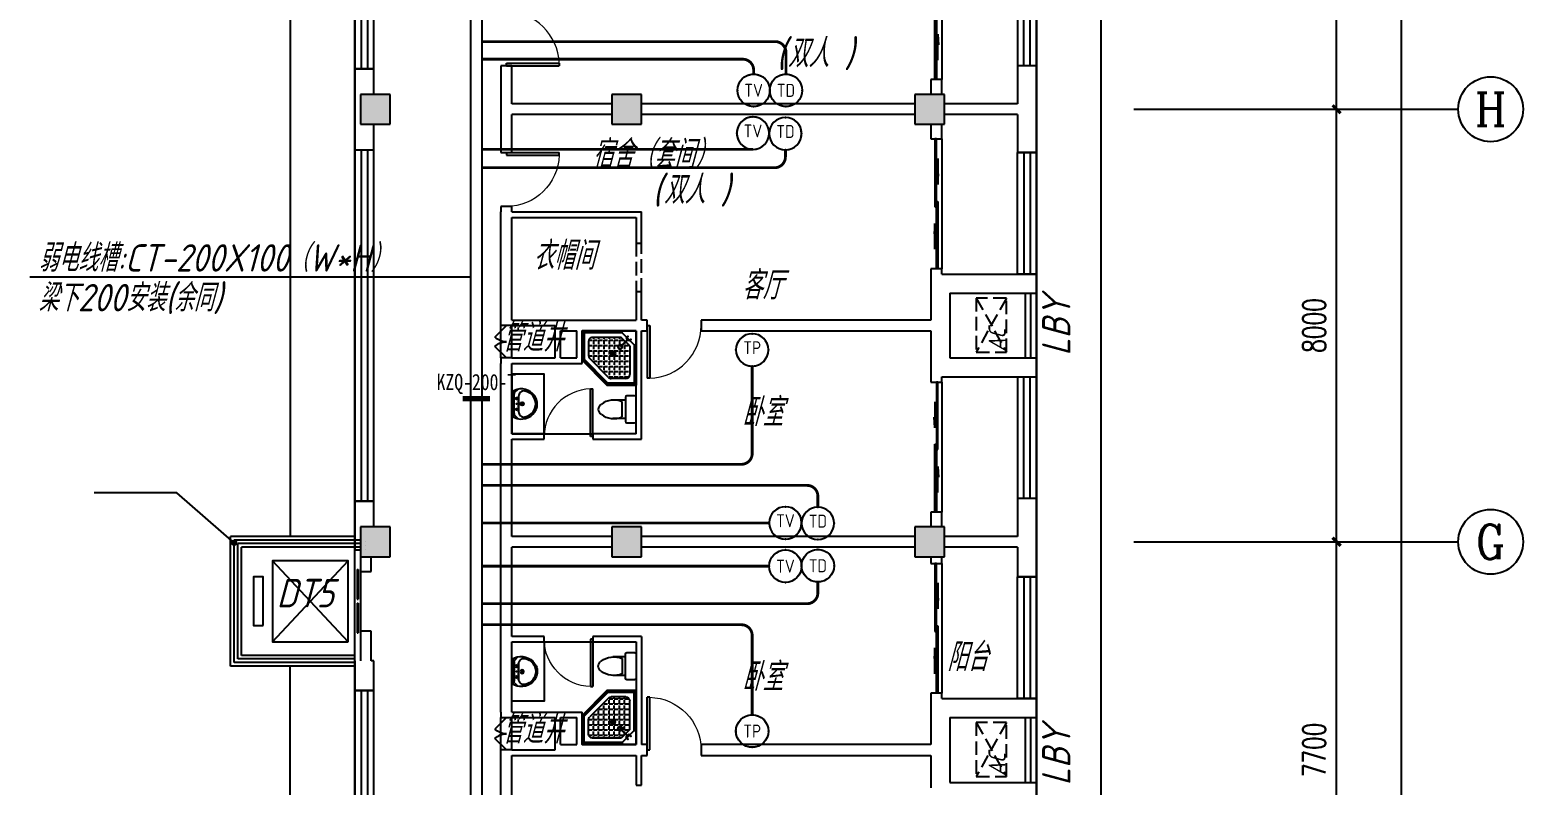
# Model space of a CAD drawing. Extents: x 0 to 2972856, y -1269770 to 0.
# Drawn here: x 2763444 to 2791056, y -936266 to -922297 of the extents above; entities that cross this region are included whole.
import ezdxf
from ezdxf.enums import TextEntityAlignment as Align

# ---------------------------------------------------------------- set-up
doc = ezdxf.new("R2010")
doc.units = 0
doc.header["$LTSCALE"] = 1000
doc.header["$PDSIZE"] = 50
doc.linetypes.add('DASH', pattern=[0.35, 0.25, -0.1])
for name, color, linetype in [('1-建筑底图', 8, 'Continuous'), ('AXIS_TEXT', 7, 'Continuous'), ('CABLETRAY_DIM', 3, 'Continuous'), ('CABLETRAY_PDS', 4, 'Continuous'), ('DIM_LEAD', 251, 'Continuous'), ('EQUIP-通讯', 3, 'Continuous'), ('PUB_TEXT', 7, 'Continuous'), ('WIRE-综合布线', 4, 'Continuous'), ('抗震支吊架', 2, 'Continuous'), ('洁具', 251, 'Continuous'), ('空调外机', 251, 'Continuous')]:
    doc.layers.add(name, color=color, linetype=linetype)
doc.styles.add('_TCH_AXIS', font='COMPLEX', dxfattribs={"bigfont": 'GBCBIG'})
doc.styles.add('_TEL_ATTDEF', font='GBENOR', dxfattribs={"width": 0.8, "height": 3, "bigfont": 'GBCBIG'})
doc.styles.add('_TEL_DIM', font='SIMPLEX', dxfattribs={"width": 0.8, "height": 3.5, "bigfont": 'HZTXT'})
doc.styles.add('A_DIM_T3', font='SIMPLEX', dxfattribs={"width": 0.7, "bigfont": 'HZ'})
doc.styles.add('COMPLEX', font='COMPLEX')
doc.styles.add('kzcad', font='', dxfattribs={"width": 0.8})
doc.styles.get("Standard").update_dxf_attribs({"font": 'gbeitc.shx', "bigfont": 'gbcbig.shx'})
doc.styles.get('kzcad').set_extended_font_data('SimSun')
doc.linetypes.add('JIEDI', pattern='A,1.25,-0.25,0.25,-0.25,0.625,["/",Standard,S=0.6,R=0,X=0,Y=-0.3],0.625,-0.25,0.25,-0.25', length=4)
doc.dimstyles.new('_TCH_ARCH&&150', dxfattribs={"dimtxt": 420, "dimasz": 150, "dimexe": 375, "dimexo": 450, "dimgap": 202.5, "dimtad": 1, "dimdec": 0, "dimzin": 0, "dimdsep": 46, "dimtxsty": 'A_DIM_T3', "dimblk": 'ARCHTICK', "dimcen": 0.09, "dimclrt": 7, "dimazin": 2, "dimtfac": 1, "dimtdec": 0, "dimtix": 1, "dimtmove": 2, "dimatfit": 3, "dimfxl": 150, "dimtolj": 1, "dimtzin": 0, "dimarcsym": 0})

# ---------------------------------------------------------------- blocks, each defined once
blk = doc.blocks.new('$equip$00003208')
at = {"const_width": 0.05}
blk.add_lwpolyline([(0, 0.5, -1), (0, -0.5, -1), (0, 0.5, 0.021884)], format="xyb", dxfattribs=at)
blk.add_circle((0, 0), 0.5)
for p in [(0, 0.5), (-0.5, 0), (0.5, 0), (0, -0.5)]:
    blk.add_point(p)
at = {"color": 7, "style": '_TEL_ATTDEF'}
blk.add_attdef('$TEXT$', text='', height=0.4, dxfattribs=at).set_placement((0, 0), align=Align.MIDDLE_CENTER)
at = {"color": 7, "style": '_TEL_DIM', "flags": 1}
for tag in ['A', 'REMARK']:
    blk.add_attdef(tag, text='', height=0.00002, dxfattribs=at).set_placement((0, 0), align=Align.MIDDLE_CENTER)
blk = doc.blocks.new('$equip$00003204')
at = {"const_width": 0.05}
blk.add_lwpolyline([(0, 0.5, -1), (0, -0.5, -1), (0, 0.5, 0.021884)], format="xyb", dxfattribs=at)
blk.add_circle((0, 0), 0.5)
for p in [(0, 0.5), (-0.5, 0), (0.5, 0), (0, -0.5)]:
    blk.add_point(p)
at = {"color": 7, "style": '_TEL_ATTDEF'}
blk.add_attdef('$TEXT$', text='', height=0.4, dxfattribs=at).set_placement((0, 0), align=Align.MIDDLE_CENTER)
at = {"color": 7, "style": '_TEL_DIM', "flags": 1}
for tag in ['A', 'REMARK']:
    blk.add_attdef(tag, text='', height=0.00002, dxfattribs=at).set_placement((0, 0), align=Align.MIDDLE_CENTER)
blk = doc.blocks.new('$equip$00003209')
at = {"const_width": 0.05}
blk.add_lwpolyline([(0, 0.5, -1), (0, -0.5, -1), (0, 0.5, 0.021884)], format="xyb", dxfattribs=at)
blk.add_circle((0, 0), 0.5)
for p in [(0, 0.5), (-0.5, 0), (0.5, 0), (0, -0.5)]:
    blk.add_point(p)
at = {"color": 7, "style": '_TEL_ATTDEF'}
blk.add_attdef('$TEXT$', text='', height=0.4, dxfattribs=at).set_placement((0, 0), align=Align.MIDDLE_CENTER)
at = {"color": 7, "style": '_TEL_DIM', "flags": 1}
for tag in ['A', 'REMARK']:
    blk.add_attdef(tag, text='', height=0.00002, dxfattribs=at).set_placement((0, 0), align=Align.MIDDLE_CENTER)
blk = doc.blocks.new('1F平面-CAD导入_dwg_Drawing4_t3_dwg_$plan$00001613-474159-1F-927810-1F')
at = {"layer": '洁具'}
for p, q in [((-200, 170), (-430, 170)), ((-260, -140), (-260, 140)), ((-30, 250), (-170, 250)), ((-200, -170), (-200, -220)), ((-170, -250), (-30, -250))]:
    blk.add_line(p, q, dxfattribs=at)
for points in [[(-200, 220), (-200, 170), (-200, -170), (-430, -170)], [(0, -220), (0, 220)]]:
    blk.add_lwpolyline(points, dxfattribs=at)
for centre, radius, start, end in [((-590, 0), 110, 123.4509, 236.5491), ((-413, -227), 398, 67.4505, 126.6381), ((-170, 220), 30, 90, 180), ((-30, 220), 30, 0, 90), ((-413, 227), 398, 233.3619, 292.5495), ((-170, -220), 30, 180, 270), ((-30, -220), 30, 270, 0)]:
    blk.add_arc(centre, radius, start, end, dxfattribs=at)
blk = doc.blocks.new('$lvtry$00000169')
at = {"color": 0}
for p, q in [((259, -36), (259, 0)), ((36, -259), (0, -259)), ((24, -259), (24, -976)), ((259, -36), (36, -259)), ((36, -259), (36, -964)), ((276, -120), (120, -276)), ((120, -276), (120, -808)), ((144, -151), (291, -298)), ((151, -144), (298, -291)), ((173, -309), (173, -239)), ((183, -213), (205, -213)), ((220, -213), (243, -213)), ((259, -24), (976, -24)), ((259, -36), (964, -36)), ((270, -213), (270, -143)), ((270, -213), (340, -213)), ((270, -263), (270, -239)), ((276, -120), (808, -120)), ((366, -213), (366, -143)), ((366, -213), (436, -213)), ((366, -309), (366, -239)), ((462, -213), (462, -143)), ((462, -213), (532, -213)), ((462, -309), (462, -239)), ((558, -213), (558, -143)), ((558, -213), (628, -213)), ((558, -309), (558, -239)), ((655, -213), (655, -143)), ((655, -213), (725, -213)), ((655, -309), (655, -239)), ((751, -213), (751, -143)), ((751, -213), (821, -213)), ((751, -309), (751, -239)), ((847, -213), (847, -143)), ((847, -213), (880, -213)), ((847, -309), (847, -239)), ((880, -192), (880, -460)), ((964, -36), (976, -24)), ((964, -36), (964, -525)), ((976, -24), (976, -530)), ((120, -309), (147, -309)), ((120, -405), (147, -405)), ((120, -501), (147, -501)), ((173, -309), (243, -309)), ((173, -405), (173, -335)), ((173, -405), (243, -405)), ((173, -501), (173, -431)), ((173, -501), (243, -501)), ((173, -598), (173, -528)), ((270, -405), (270, -335)), ((270, -405), (340, -405)), ((270, -501), (270, -431)), ((270, -501), (340, -501)), ((270, -598), (270, -528)), ((334, -309), (340, -309)), ((366, -309), (436, -309)), ((366, -405), (366, -335)), ((366, -405), (379, -405)), ((366, -501), (366, -431)), ((366, -501), (436, -501)), ((366, -598), (366, -528)), ((462, -309), (532, -309)), ((462, -405), (462, -335)), ((462, -405), (532, -405)), ((462, -501), (462, -431)), ((462, -501), (532, -501)), ((462, -598), (462, -528)), ((859, -511), (511, -859)), ((964, -525), (525, -964)), ((976, -530), (530, -976)), ((558, -309), (628, -309)), ((558, -405), (558, -335)), ((558, -405), (628, -405)), ((558, -501), (558, -431)), ((558, -501), (628, -501)), ((558, -598), (558, -528)), ((655, -309), (725, -309)), ((655, -405), (655, -335)), ((655, -405), (725, -405)), ((655, -501), (655, -431)), ((655, -501), (725, -501)), ((655, -598), (655, -528)), ((751, -309), (821, -309)), ((751, -405), (751, -335)), ((751, -405), (821, -405)), ((751, -501), (751, -431)), ((751, -501), (821, -501)), ((751, -598), (751, -528)), ((847, -309), (880, -309)), ((847, -405), (847, -335)), ((847, -405), (880, -405)), ((847, -501), (847, -431)), ((847, -501), (867, -501)), ((964, -525), (976, -530)), ((120, -598), (147, -598)), ((120, -694), (147, -694)), ((120, -790), (147, -790)), ((173, -598), (243, -598)), ((173, -694), (173, -624)), ((173, -694), (243, -694)), ((173, -790), (173, -720)), ((173, -790), (243, -790)), ((173, -878), (173, -816)), ((270, -598), (340, -598)), ((270, -694), (270, -624)), ((270, -694), (340, -694)), ((270, -790), (270, -720)), ((270, -790), (340, -790)), ((270, -880), (270, -816)), ((366, -598), (436, -598)), ((366, -694), (366, -624)), ((366, -694), (436, -694)), ((366, -790), (366, -720)), ((366, -790), (436, -790)), ((366, -880), (366, -816)), ((462, -598), (532, -598)), ((462, -694), (462, -624)), ((462, -694), (532, -694)), ((462, -790), (462, -720)), ((462, -790), (532, -790)), ((462, -880), (462, -816)), ((558, -598), (628, -598)), ((558, -694), (558, -624)), ((558, -694), (628, -694)), ((558, -790), (558, -720)), ((558, -790), (580, -790)), ((655, -598), (725, -598)), ((655, -694), (655, -624)), ((655, -694), (676, -694)), ((751, -598), (773, -598)), ((36, -964), (24, -976)), ((24, -976), (530, -976)), ((36, -964), (525, -964)), ((192, -880), (460, -880)), ((525, -964), (530, -976))]:
    blk.add_line(p, q, dxfattribs=at)
blk.add_lwpolyline([(0, 0), (0, -1000), (540, -1000), (1000, -540), (1000, 0)], close=True)
for points in [[(0, 0), (0, -1000)], [(0, 0), (1000, 0)], [(1000, 0), (1000, -540)], [(136, -190), (148, -178), (132, -162), (121, -174)], [(190, -136), (178, -148), (162, -132), (174, -121)], [(1000, -540), (540, -1000)], [(0, -1000), (540, -1000)]]:
    blk.add_lwpolyline(points, close=True, dxfattribs=at)
for radius in [43.8, 31.1]:
    blk.add_circle((416, -428), radius, dxfattribs=at)
for centre, radius, start, end in [((296, -296), 40.6, 142.583, 128.4197), ((296, -296), 28.6, 145.828, 125.6599), ((808, -192), 72, 0, 90), ((808, -460), 72, 315, 0), ((192, -808), 72, 180, 270), ((460, -808), 72, 270, 315)]:
    blk.add_arc(centre, radius, start, end, dxfattribs=at)
for p in [(103, -156, 0), (156, -102, 0), (416, -428, 0)]:
    blk.add_point(p, dxfattribs=at)
blk = doc.blocks.new('$lvtry$00000178')
at = {"color": 0}
for p, q in [((-238, 0), (238, 0)), ((-214, -36), (-272, -91)), ((-180, -23), (180, -23)), ((-142, -105), (140, -105)), ((140, -105), (-142, -105)), ((216, -37), (268, -91))]:
    blk.add_line(p, q, dxfattribs=at)
blk.add_lwpolyline([(-104, -430, 0.224698), (110, -425, 0.348046), (269, -79), (239, 0), (-241, 0), (-271, -79, 0.356844)], format="xyb", close=True, dxfattribs=at)
for centre, radius in [((-100, -65), 16.3), ((1, -172), 31.6), ((100, -65), 16.3)]:
    blk.add_circle(centre, radius, dxfattribs=at)
at = {"color": 0, "lineweight": 13}
blk.add_circle((1, -172), 23, dxfattribs=at)
at = {"color": 0}
for centre, radius, start, end in [((-142, -205), 100, 90, 190.5602), ((-1, -179), 243, 190.5602, 349.4398), ((-180, -73), 50, 90, 133.181), ((140, -205), 100, 349.4398, 90), ((180, -73), 50, 44.5607, 90)]:
    blk.add_arc(centre, radius, start, end, dxfattribs=at)
for p in [(0, -65), (1, -172)]:
    blk.add_point(p, dxfattribs=at)
blk = doc.blocks.new('A$C70365C93')
at = {"layer": '洁具'}
blk.add_lwpolyline([(-1900, 2300), (-1900, 1700), (-800, 1700), (-800, 2300)], close=True, dxfattribs=at)
blk.add_blockref('$lvtry$00000178', (-1350, 2280), dxfattribs=at)
at = {"layer": '洁具', "rotation": 180}
blk.add_blockref('$lvtry$00000169', (0, 0), dxfattribs=at)
at = {"layer": '洁具', "extrusion": (0, 0, -1), "xscale": -1, "zscale": -1, "rotation": 90}
blk.add_blockref('1F平面-CAD导入_dwg_Drawing4_t3_dwg_$plan$00001613-474159-1F-927810-1F', (1450, 0), dxfattribs=at)
blk = doc.blocks.new('A$Cf5a72a1b')
at = {"layer": '空调外机', "linetype": 'DASH'}
for p, q in [((1000, 563), (0, 0)), ((1000, 0), (0, 563))]:
    blk.add_line(p, q, dxfattribs=at)
blk.add_lwpolyline([(1000, 563), (0, 563), (0, 0), (1000, 0)], close=True, dxfattribs=at)
at = {"layer": 'PUB_TEXT'}
blk.add_text('AC', height=315, dxfattribs=at).set_placement((5, 18))
blk = doc.blocks.new('_ArchTick')
at = {"color": 0, "linetype": 'ByBlock', "const_width": 0.4}
blk.add_lwpolyline([(-0.5, -0.5), (0.5, 0.5)], dxfattribs=at)
blk = doc.blocks.new('*D75')
at = {"layer": '1-建筑底图', "color": 0, "lineweight": -2, "transparency": 16777216}
for p, q in [((2169527, -728326), (2174402, -728326)), ((2174027, -807926), (2174027, -728326)), ((2169527, -807926), (2174402, -807926))]:
    blk.add_line(p, q, dxfattribs=at)
at = {"layer": 'Defpoints', "color": 0, "transparency": 16777216}
for p in [(2169077, -728326), (2174027, -728326), (2169077, -807926)]:
    blk.add_point(p, dxfattribs=at)
at = {"layer": '1-建筑底图', "color": 0, "lineweight": -2, "transparency": 16777216, "xscale": 150, "yscale": 150, "zscale": 150}
for p, rotation in [((2174027, -728326), 90), ((2174027, -807926), 270)]:
    blk.add_blockref('_ArchTick', p, dxfattribs=dict(at, rotation=rotation))
at = {"layer": '1-建筑底图', "color": 7, "transparency": 16777216, "insert": (2173614, -768126), "char_height": 420, "attachment_point": 5, "rotation": 90, "style": 'A_DIM_T3'}
blk.add_mtext('\\A1;79600', dxfattribs=at)
blk = doc.blocks.new('*D80')
at = {"layer": '1-建筑底图', "color": 0, "lineweight": -2, "transparency": 16777216}
for p, q in [((2169527, -788126), (2173202, -788126)), ((2172827, -795826), (2172827, -788126)), ((2169527, -795826), (2173202, -795826))]:
    blk.add_line(p, q, dxfattribs=at)
at = {"layer": 'Defpoints', "color": 0, "transparency": 16777216}
for p in [(2169077, -788126), (2172827, -788126), (2169077, -795826)]:
    blk.add_point(p, dxfattribs=at)
at = {"layer": '1-建筑底图', "color": 0, "lineweight": -2, "transparency": 16777216, "xscale": 150, "yscale": 150, "zscale": 150}
for p, rotation in [((2172827, -788126), 90), ((2172827, -795826), 270)]:
    blk.add_blockref('_ArchTick', p, dxfattribs=dict(at, rotation=rotation))
at = {"layer": '1-建筑底图', "color": 7, "transparency": 16777216, "insert": (2172414, -791976), "char_height": 420, "attachment_point": 5, "rotation": 90, "style": 'A_DIM_T3'}
blk.add_mtext('\\A1;7700', dxfattribs=at)
blk = doc.blocks.new('*D81')
at = {"layer": '1-建筑底图', "color": 0, "lineweight": -2, "transparency": 16777216}
for p, q in [((2169527, -780126), (2173202, -780126)), ((2172827, -788126), (2172827, -780126)), ((2169527, -788126), (2173202, -788126))]:
    blk.add_line(p, q, dxfattribs=at)
at = {"layer": 'Defpoints', "color": 0, "transparency": 16777216}
for p in [(2169077, -780126), (2172827, -780126), (2169077, -788126)]:
    blk.add_point(p, dxfattribs=at)
at = {"layer": '1-建筑底图', "color": 0, "lineweight": -2, "transparency": 16777216, "xscale": 150, "yscale": 150, "zscale": 150}
for p, rotation in [((2172827, -780126), 90), ((2172827, -788126), 270)]:
    blk.add_blockref('_ArchTick', p, dxfattribs=dict(at, rotation=rotation))
at = {"layer": '1-建筑底图', "color": 7, "transparency": 16777216, "insert": (2172414, -784126), "char_height": 420, "attachment_point": 5, "rotation": 90, "style": 'A_DIM_T3'}
blk.add_mtext('\\A1;8000', dxfattribs=at)
blk = doc.blocks.new('*D82')
at = {"layer": '1-建筑底图', "color": 0, "lineweight": -2, "transparency": 16777216}
for p, q in [((2169527, -772126), (2173202, -772126)), ((2172827, -780126), (2172827, -772126)), ((2169527, -780126), (2173202, -780126))]:
    blk.add_line(p, q, dxfattribs=at)
at = {"layer": 'Defpoints', "color": 0, "transparency": 16777216}
for p in [(2169077, -772126), (2172827, -772126), (2169077, -780126)]:
    blk.add_point(p, dxfattribs=at)
at = {"layer": '1-建筑底图', "color": 0, "lineweight": -2, "transparency": 16777216, "xscale": 150, "yscale": 150, "zscale": 150}
for p, rotation in [((2172827, -772126), 90), ((2172827, -780126), 270)]:
    blk.add_blockref('_ArchTick', p, dxfattribs=dict(at, rotation=rotation))
at = {"layer": '1-建筑底图', "color": 7, "transparency": 16777216, "insert": (2172414, -776126), "char_height": 420, "attachment_point": 5, "rotation": 90, "style": 'A_DIM_T3'}
blk.add_mtext('\\A1;8000', dxfattribs=at)
blk = doc.blocks.new('$TCHSYS$WIN2D')
for p, q in [((-0.5, 0.5), (0.5, 0.5)), ((-0.5, 0.5), (-0.5, -0.5)), ((0.5, 0.5), (0.5, -0.5)), ((0.5, 0.1667), (-0.5, 0.1667)), ((0.5, -0.1667), (-0.5, -0.1667)), ((-0.5, -0.5), (0.5, -0.5))]:
    blk.add_line(p, q)
blk = doc.blocks.new('$DorLib2D$00000131')
at = {"color": 0, "linetype": 'Continuous'}
for p, q in [((-0.5, 0.125), (-0.5, 0)), ((0.019, 0.125), (-0.5, 0.125)), ((0.019, 0), (0.019, 0.125)), ((0.15, 0.125), (0.232, 0.197)), ((0.35, 0.125), (0.15, 0.125)), ((0.232, 0.197), (0.232, 0.125)), ((-0.5, 0), (0.019, 0)), ((-0.024, 0), (0.5, 0)), ((-0.024, -0.125), (-0.024, 0)), ((0.5, 0), (0.5, -0.125)), ((-0.35, -0.125), (-0.15, -0.125)), ((-0.232, -0.197), (-0.232, -0.125)), ((-0.15, -0.125), (-0.232, -0.197)), ((0.5, -0.125), (-0.024, -0.125))]:
    blk.add_line(p, q, dxfattribs=at)
blk = doc.blocks.new('_AXISO')
blk.add_circle((0, 0), 0.5)
at = {"layer": 'AXIS_TEXT', "style": 'COMPLEX', "width": 1.041667}
blk.add_attdef('A', text='', height=0.56, dxfattribs=at).set_placement((-0.25, -0.28), (0.25, -0.28), align=Align.FIT)
blk = doc.blocks.new('$DorLib2D$00000116')
at = {"color": 0}
for p, q in [((-0.5, 0), (-0.146, 0.354)), ((0.5, 0), (0.146, 0.354))]:
    blk.add_line(p, q, dxfattribs=at)
for centre, start, end in [((-0.5, 0), 0, 45), ((0.5, 0), 135, 180)]:
    blk.add_arc(centre, 0.5, start, end, dxfattribs=at)
blk = doc.blocks.new('$WINLIB2D$00000001')
at = {"color": 0}
for points in [[(-0.5, 0.5), (-0.5, -0.5)], [(-0.5, 0.5), (0.5, 0.5)], [(0.5, -0.5), (0.5, 0.5)], [(0.5, 0.167), (-0.5, 0.167)], [(0.5, -0.167), (-0.5, -0.167)], [(-0.5, -0.5), (0.5, -0.5)]]:
    blk.add_lwpolyline(points, dxfattribs=at)
blk = doc.blocks.new('$DorLib2D$00000001')
for p, q in [((0.45, 0.975), (0.5, 0.975)), ((0.45, 0), (0.45, 0.975)), ((0.5, 0), (0.5, 0.975)), ((0.5, 0), (0.45, 0))]:
    blk.add_line(p, q)
at = {"lineweight": 13}
blk.add_arc((0.475, 0), 0.975, 91.4693, 180, dxfattribs=at)
blk = doc.blocks.new('$DORLIB2D$00000127')
at = {"color": 0}
for points in [[(-0.533, 0.795), (-0.533, 0.69)], [(-0.033, 0.795), (-0.533, 0.795)], [(-0.033, 0.795), (-0.033, 0.69)], [(0.533, 0.795), (0.033, 0.795)], [(0.033, 0.795), (0.033, 0.69)], [(0.533, 0.795), (0.533, 0.69)], [(-0.033, 0.69), (-0.533, 0.69)], [(0.533, 0.69), (0.033, 0.69)], [(0.5, 0.5), (-0.5, 0.5)]]:
    blk.add_lwpolyline(points, dxfattribs=at)
blk = doc.blocks.new('1-1层建筑底图')
at = {"layer": '1-建筑底图'}
for points in [[(2155326.6, -779851.3), (2154776.6, -779851.3), (2154776.6, -780401.3), (2155326.6, -780401.3)], [(2159976.6, -779851.3), (2159426.6, -779851.3), (2159426.6, -780401.3), (2159976.6, -780401.3)], [(2165576.6, -779851.3), (2165026.6, -779851.3), (2165026.6, -780401.3), (2165576.6, -780401.3)], [(2155326.6, -787851.3), (2154776.6, -787851.3), (2154776.6, -788401.3), (2155326.6, -788401.3)], [(2159976.6, -787851.3), (2159426.6, -787851.3), (2159426.6, -788401.3), (2159976.6, -788401.3)], [(2165576.6, -787851.3), (2165026.6, -787851.3), (2165026.6, -788401.3), (2165576.6, -788401.3)]]:
    blk.add_hatch(color=256, dxfattribs=at).paths.add_polyline_path(points)
for p, q in [((2168476.6, -809126.3), (2168476.6, -727126.3)), ((2167276.6, -807926.3), (2167276.6, -728326.3)), ((2153476.6, -772126.3), (2153476.6, -788026.3)), ((2165526.6, -777176.3), (2165526.6, -779576.3)), ((2155026.6, -779376.3), (2154676.6, -779376.3)), ((2154676.6, -779376.3), (2154676.6, -780126.3)), ((2155026.6, -779851.3), (2155026.6, -779376.3)), ((2157576.6, -779326.3), (2157376.6, -779326.3)), ((2157376.6, -779326.3), (2157376.6, -780126.3)), ((2157576.6, -780026.3), (2157576.6, -779326.3)), ((2167276.6, -779326.3), (2166926.6, -779326.3)), ((2166926.6, -779326.3), (2166926.6, -780026.3)), ((2167276.6, -780126.3), (2167276.6, -779326.3)), ((2165526.6, -779576.3), (2165326.6, -779576.3)), ((2165326.6, -779576.3), (2165326.6, -779851.3)), ((2165526.6, -779851.3), (2165526.6, -779576.3)), ((2155326.6, -779851.3), (2154776.6, -779851.3)), ((2154776.6, -779851.3), (2154776.6, -780401.3)), ((2155326.6, -780401.3), (2155326.6, -779851.3)), ((2159976.6, -779851.3), (2159426.6, -779851.3)), ((2159426.6, -779851.3), (2159426.6, -780401.3)), ((2159976.6, -780401.3), (2159976.6, -779851.3)), ((2165576.6, -779851.3), (2165026.6, -779851.3)), ((2165026.6, -779851.3), (2165026.6, -780401.3)), ((2165576.6, -780401.3), (2165576.6, -779851.3)), ((2154676.6, -780126.3), (2154676.6, -780876.3)), ((2157376.6, -780126.3), (2157376.6, -780926.3)), ((2159426.6, -780026.3), (2157576.6, -780026.3)), ((2159426.6, -780226.3), (2157576.6, -780226.3)), ((2157576.6, -780926.3), (2157576.6, -780226.3)), ((2165026.6, -780026.3), (2159976.6, -780026.3)), ((2165026.6, -780226.3), (2159976.6, -780226.3)), ((2166926.6, -780026.3), (2165576.6, -780026.3)), ((2166926.6, -780226.3), (2165576.6, -780226.3)), ((2166926.6, -780226.3), (2166926.6, -780926.3)), ((2167276.6, -780926.3), (2167276.6, -780126.3)), ((2169076.6, -780126.3), (2175076.6, -780126.3)), ((2154776.6, -780401.3), (2155326.6, -780401.3)), ((2155026.6, -780876.3), (2155026.6, -780401.3)), ((2159426.6, -780401.3), (2159976.6, -780401.3)), ((2165026.6, -780401.3), (2165576.6, -780401.3)), ((2165326.6, -780401.3), (2165326.6, -780676.3)), ((2165526.6, -780676.3), (2165526.6, -780401.3)), ((2165326.6, -780676.3), (2165526.6, -780676.3)), ((2165526.6, -780676.3), (2165526.6, -783076.3)), ((2154676.6, -780876.3), (2155026.6, -780876.3)), ((2157376.6, -780926.3), (2157576.6, -780926.3)), ((2166926.6, -780926.3), (2167276.6, -780926.3)), ((2157576.6, -781926.3), (2157376.6, -781926.3)), ((2157376.6, -781926.3), (2157376.6, -782026.3)), ((2157576.6, -782026.3), (2157576.6, -781926.3)), ((2157376.6, -784126.3), (2157376.6, -782026.3)), ((2157576.6, -782026.3), (2159976.6, -782026.3)), ((2157576.6, -784026.3), (2157576.6, -782126.3)), ((2157576.6, -782126.3), (2159876.6, -782126.3)), ((2159876.6, -782126.3), (2159876.6, -782601.3)), ((2159976.6, -782601.3), (2159976.6, -782026.3)), ((2159876.6, -782601.3), (2159976.6, -782601.3)), ((2165526.6, -783076.3), (2165326.6, -783076.3)), ((2165326.6, -783076.3), (2165326.6, -783426.3)), ((2165526.6, -783176.3), (2165526.6, -783076.3)), ((2165526.6, -783176.3), (2166926.6, -783176.3)), ((2167276.6, -783176.3), (2166926.6, -783176.3)), ((2167276.6, -783526.3), (2167276.6, -783176.3)), ((2159976.6, -783501.3), (2159876.6, -783501.3)), ((2159876.6, -783501.3), (2159876.6, -784026.3)), ((2159976.6, -784026.3), (2159976.6, -783501.3)), ((2165326.6, -783426.3), (2165326.6, -784026.3)), ((2165676.6, -783526.3), (2165676.6, -784126.3)), ((2165676.6, -783526.3), (2167276.6, -783526.3)), ((2157376.6, -784726.3), (2157376.6, -784126.3)), ((2157576.6, -784126.3), (2157376.6, -784126.3)), ((2157576.6, -784026.3), (2158376.6, -784026.3)), ((2157576.6, -784126.3), (2158376.6, -784126.3)), ((2157576.6, -784726.3), (2157576.6, -784126.3)), ((2158376.6, -784026.3), (2158776.6, -784026.3)), ((2158376.6, -784726.3), (2158376.6, -784126.3)), ((2158776.6, -784026.3), (2159876.6, -784026.3)), ((2160076.6, -784026.3), (2159976.6, -784026.3)), ((2160076.6, -784226.3), (2160076.6, -784026.3)), ((2165326.6, -784026.3), (2161076.6, -784026.3)), ((2161076.6, -784026.3), (2161076.6, -784226.3)), ((2165676.6, -784126.3), (2165676.6, -784726.3)), ((2158476.6, -784726.3), (2158476.6, -784226.3)), ((2158476.6, -784226.3), (2158776.6, -784226.3)), ((2158776.6, -784726.3), (2158776.6, -784226.3)), ((2158876.6, -784226.3), (2159876.6, -784226.3)), ((2158876.6, -784826.3), (2158876.6, -784226.3)), ((2159876.6, -786126.3), (2159876.6, -784226.3)), ((2159976.6, -786226.3), (2159976.6, -784226.3)), ((2159976.6, -784226.3), (2160076.6, -784226.3)), ((2161076.6, -784226.3), (2165326.6, -784226.3)), ((2165326.6, -784226.3), (2165326.6, -784826.3)), ((2157576.6, -784726.3), (2157376.6, -784726.3)), ((2157376.6, -784726.3), (2157376.6, -784826.3)), ((2157376.6, -786226.3), (2157376.6, -784826.3)), ((2157576.6, -784726.3), (2158376.6, -784726.3)), ((2157576.6, -786126.3), (2157576.6, -784826.3)), ((2157576.6, -784826.3), (2158376.6, -784826.3)), ((2158376.6, -784826.3), (2158876.6, -784826.3)), ((2158476.6, -784726.3), (2158776.6, -784726.3)), ((2165326.6, -784826.3), (2165326.6, -785176.3)), ((2165676.6, -784726.3), (2167276.6, -784726.3)), ((2167276.6, -785076.3), (2167276.6, -784726.3)), ((2165326.6, -785176.3), (2165526.6, -785176.3)), ((2165526.6, -785176.3), (2165526.6, -785076.3)), ((2165526.6, -785076.3), (2166926.6, -785076.3)), ((2165526.6, -785176.3), (2165526.6, -787576.3)), ((2166926.6, -785076.3), (2167276.6, -785076.3)), ((2157376.6, -788126.3), (2157376.6, -786226.3)), ((2158176.6, -786126.3), (2157576.6, -786126.3)), ((2157576.6, -786226.3), (2158176.6, -786226.3)), ((2157576.6, -788026.3), (2157576.6, -786226.3)), ((2158176.6, -786126.3), (2159076.6, -786126.3)), ((2158176.6, -786226.3), (2158176.6, -786126.3)), ((2159876.6, -786126.3), (2159076.6, -786126.3)), ((2159076.6, -786126.3), (2159076.6, -786226.3)), ((2159076.6, -786226.3), (2159976.6, -786226.3)), ((2155026.6, -787376.3), (2154676.6, -787376.3)), ((2154676.6, -787376.3), (2154676.6, -788126.3)), ((2155026.6, -787851.3), (2155026.6, -787376.3)), ((2167276.6, -787326.3), (2166926.6, -787326.3)), ((2166926.6, -787326.3), (2166926.6, -788026.3)), ((2167276.6, -788126.3), (2167276.6, -787326.3)), ((2165526.6, -787576.3), (2165326.6, -787576.3)), ((2165326.6, -787576.3), (2165326.6, -787851.3)), ((2165526.6, -787851.3), (2165526.6, -787576.3)), ((2152376.6, -790426.3), (2152376.6, -788026.3)), ((2154676.6, -788026.3), (2152376.6, -788026.3)), ((2154676.6, -788026.3), (2153476.6, -788026.3)), ((2155326.6, -787851.3), (2154776.6, -787851.3)), ((2154776.6, -787851.3), (2154776.6, -788401.3)), ((2155326.6, -788401.3), (2155326.6, -787851.3)), ((2159426.6, -788026.3), (2157576.6, -788026.3)), ((2159976.6, -787851.3), (2159426.6, -787851.3)), ((2159426.6, -787851.3), (2159426.6, -788401.3)), ((2159976.6, -788401.3), (2159976.6, -787851.3)), ((2165026.6, -788026.3), (2159976.6, -788026.3)), ((2165576.6, -787851.3), (2165026.6, -787851.3)), ((2165026.6, -787851.3), (2165026.6, -788401.3)), ((2165576.6, -788401.3), (2165576.6, -787851.3)), ((2166926.6, -788026.3), (2165576.6, -788026.3)), ((2152443.3, -790359.6), (2152443.3, -788093)), ((2154776.6, -788093), (2152443.3, -788093)), ((2152509.9, -790293), (2152509.9, -788159.6)), ((2154776.6, -788159.6), (2152509.9, -788159.6)), ((2152576.6, -790226.3), (2152576.6, -788226.3)), ((2154776.6, -788226.3), (2152576.6, -788226.3)), ((2154676.6, -788126.3), (2154676.6, -788276.3)), ((2154676.6, -788276.3), (2154776.6, -788276.3)), ((2154876.6, -788126.3), (2154876.6, -788126.3)), ((2154876.6, -788201.3), (2154876.6, -788201.3)), ((2154876.6, -788276.3), (2154876.6, -788276.3)), ((2157376.6, -789876.3), (2157376.6, -788126.3)), ((2159426.6, -788226.3), (2157576.6, -788226.3)), ((2157576.6, -789876.3), (2157576.6, -788226.3)), ((2165026.6, -788226.3), (2159976.6, -788226.3)), ((2166926.6, -788226.3), (2165576.6, -788226.3)), ((2166926.6, -788226.3), (2166926.6, -788776.3)), ((2167276.6, -788776.3), (2167276.6, -788126.3)), ((2169076.6, -788126.3), (2175076.6, -788126.3)), ((2154551.6, -789976.3), (2153151.6, -788476.3)), ((2153151.6, -789976.3), (2154551.6, -788476.3)), ((2154776.6, -788401.3), (2155326.6, -788401.3)), ((2154776.6, -788401.3), (2154776.6, -788676.3)), ((2154976.6, -788676.3), (2154976.6, -788401.3)), ((2159426.6, -788401.3), (2159976.6, -788401.3)), ((2165026.6, -788401.3), (2165576.6, -788401.3)), ((2165326.6, -788401.3), (2165326.6, -788526.3)), ((2165326.6, -788526.3), (2165526.6, -788526.3)), ((2165526.6, -788526.3), (2165526.6, -788401.3)), ((2165526.6, -788526.3), (2165526.6, -790926.3)), ((2154776.6, -788676.3), (2154976.6, -788676.3)), ((2166926.6, -788776.3), (2167276.6, -788776.3)), ((2154976.6, -789776.3), (2154776.6, -789776.3)), ((2154776.6, -789776.3), (2154776.6, -790326.3)), ((2154976.6, -790326.3), (2154976.6, -789776.3)), ((2157376.6, -791276.3), (2157376.6, -789876.3)), ((2158176.6, -789876.3), (2157576.6, -789876.3)), ((2158176.6, -789976.3), (2158176.6, -789876.3)), ((2159976.6, -789876.3), (2159076.6, -789876.3)), ((2159076.6, -789876.3), (2159076.6, -789976.3)), ((2159976.6, -789876.3), (2159976.6, -791876.3)), ((2154676.6, -790226.3), (2152576.6, -790226.3)), ((2157576.6, -791276.3), (2157576.6, -789976.3)), ((2157576.6, -789976.3), (2158176.6, -789976.3)), ((2158176.6, -789976.3), (2159076.6, -789976.3)), ((2159076.6, -789976.3), (2159876.6, -789976.3)), ((2159876.6, -789976.3), (2159876.6, -791876.3)), ((2154676.6, -790426.3), (2152376.6, -790426.3)), ((2154676.6, -790359.6), (2152443.3, -790359.6)), ((2154676.6, -790293), (2152509.9, -790293)), ((2154676.6, -790426.3), (2153476.6, -790426.3)), ((2154676.6, -790326.3), (2154676.6, -790876.3)), ((2155026.6, -790326.3), (2154976.6, -790326.3)), ((2155026.6, -790876.3), (2155026.6, -790326.3)), ((2154676.6, -790876.3), (2155026.6, -790876.3)), ((2165526.6, -790926.3), (2165326.6, -790926.3)), ((2165326.6, -790926.3), (2165326.6, -791276.3)), ((2165526.6, -791026.3), (2165526.6, -790926.3)), ((2165526.6, -791026.3), (2166926.6, -791026.3)), ((2167276.6, -791026.3), (2166926.6, -791026.3)), ((2167276.6, -791376.3), (2167276.6, -791026.3)), ((2157376.6, -791276.3), (2157376.6, -791376.3)), ((2157576.6, -791276.3), (2158376.6, -791276.3)), ((2158376.6, -791276.3), (2158876.6, -791276.3)), ((2158876.6, -791876.3), (2158876.6, -791276.3)), ((2165326.6, -791276.3), (2165326.6, -791876.3)), ((2157376.6, -791976.3), (2157376.6, -791376.3)), ((2157376.6, -791376.3), (2157576.6, -791376.3)), ((2157576.6, -791976.3), (2157576.6, -791376.3)), ((2157576.6, -791376.3), (2158376.6, -791376.3)), ((2158376.6, -791976.3), (2158376.6, -791376.3)), ((2158476.6, -791876.3), (2158476.6, -791376.3)), ((2158476.6, -791376.3), (2158776.6, -791376.3)), ((2158776.6, -791876.3), (2158776.6, -791376.3)), ((2165676.6, -791376.3), (2165676.6, -791976.3)), ((2165676.6, -791376.3), (2167276.6, -791376.3)), ((2158476.6, -791876.3), (2158776.6, -791876.3)), ((2158876.6, -791876.3), (2159876.6, -791876.3)), ((2160076.6, -791876.3), (2159976.6, -791876.3)), ((2160076.6, -792076.3), (2160076.6, -791876.3)), ((2165326.6, -791876.3), (2161076.6, -791876.3)), ((2161076.6, -791876.3), (2161076.6, -792076.3)), ((2157576.6, -791976.3), (2157376.6, -791976.3)), ((2157376.6, -794076.3), (2157376.6, -791976.3)), ((2157576.6, -791976.3), (2158376.6, -791976.3)), ((2157576.6, -792076.3), (2158376.6, -792076.3)), ((2157576.6, -793976.3), (2157576.6, -792076.3)), ((2158376.6, -792076.3), (2158776.6, -792076.3)), ((2158776.6, -792076.3), (2159876.6, -792076.3)), ((2159876.6, -792076.3), (2159876.6, -792626.3)), ((2159976.6, -792626.3), (2159976.6, -792076.3)), ((2159976.6, -792076.3), (2160076.6, -792076.3)), ((2161076.6, -792076.3), (2165326.6, -792076.3)), ((2165326.6, -792076.3), (2165326.6, -792676.3)), ((2165676.6, -791976.3), (2165676.6, -792576.3)), ((2159876.6, -792626.3), (2159976.6, -792626.3)), ((2165676.6, -792576.3), (2167276.6, -792576.3)), ((2167276.6, -792926.3), (2167276.6, -792576.3))]:
    blk.add_line(p, q, dxfattribs=at)
at = {"layer": '1-建筑底图', "linetype": 'DASH'}
for p, q in [((2159876.6, -782601.3), (2159876.6, -783501.3)), ((2159976.6, -783501.3), (2159976.6, -782601.3))]:
    blk.add_line(p, q, dxfattribs=at)
at = {"layer": '1-建筑底图'}
for points in [[(2154676.6, -740342.1), (2167276.6, -740326.3), (2167276.6, -795926.3), (2154676.6, -795942.1)], [(2154551.6, -789976.3), (2154551.6, -788476.3), (2153151.6, -788476.3), (2153151.6, -789976.3)], [(2152976.6, -789676.3), (2152976.6, -788776.3), (2152801.6, -788776.3), (2152801.6, -789676.3)]]:
    blk.add_lwpolyline(points, close=True, dxfattribs=at)
for points in [[(2154676.6, -772126.3), (2154676.6, -788026.3)], [(2167076.6, -784726.3), (2167076.6, -783526.3)], [(2167176.6, -784726.3), (2167176.6, -783526.3)], [(2154676.6, -790426.3), (2154676.6, -794426.3), (2153476.6, -794426.3), (2153476.6, -790426.3)], [(2167076.6, -792576.3), (2167076.6, -791376.3)], [(2167176.6, -792576.3), (2167176.6, -791376.3)]]:
    blk.add_lwpolyline(points, dxfattribs=at)
for name, p, xscale, yscale, zscale, rotation in [('$TCHSYS$WIN2D', (2154851.6, -776126.3), -6500, -350, -6500, 269.9999999999817), ('$DorLib2D$00000131', (2165426.6, -778376.3), 2400, 200, 2400, 270), ('$WINLIB2D$00000001', (2167101.6, -778201.3), -2249.999999993481, 350, -2249.999999993481, 90), ('$DorLib2D$00000001', (2157476.6, -778826.3), -1000, -1000, -1000, 90), ('$DorLib2D$00000131', (2165426.6, -781876.3), -2400, 200, -2400, 270), ('$TCHSYS$WIN2D', (2154851.6, -784126.3), -6500, -350, -6500, 269.9999999999833), ('$DorLib2D$00000001', (2157476.6, -781426.3), 1000, -1000, 1000, 90), ('$WINLIB2D$00000001', (2167101.6, -782051.3), 2249.999999993481, 350, 2249.999999993481, 90), ('$DorLib2D$00000116', (2157476.6, -784426.3), -600, 600, 200, 90), ('$DorLib2D$00000001', (2160576.6, -784126.3), -1000, -1000, -1000, 359.9999999999442), ('$DorLib2D$00000131', (2165426.6, -786376.3), 2400, 200, 2400, 270), ('$WINLIB2D$00000001', (2167101.6, -786201.3), -2249.999999993481, 350, -2249.999999993481, 90), ('$DorLib2D$00000131', (2165426.6, -789726.3), -2400, 200, -2400, 270), ('$DORLIB2D$00000127', (2154876.6, -789226.3), 1100, 200, 1100, 90.00000000085242), ('$WINLIB2D$00000001', (2167101.6, -789901.3), 2249.999999993481, 350, 2249.999999993481, 90), ('$TCHSYS$WIN2D', (2154851.6, -792876.3), 4000, -350, 4000, 90), ('$DorLib2D$00000001', (2160576.6, -791976.3), -1000, 1000, -1000, 359.9999999999442), ('$DorLib2D$00000116', (2157476.6, -791676.3), -600, 600, 200, 90)]:
    blk.add_blockref(name, p, dxfattribs=dict(at, xscale=xscale, yscale=yscale, zscale=zscale, rotation=rotation))
ref = blk.add_blockref('_AXISO', (2175676.6, -780126.3), dxfattribs=dict(at, xscale=1200, yscale=1200, zscale=1200))
ref.add_attrib('A', 'H', dxfattribs={"layer": 'AXIS_TEXT', "height": 608.3, "style": '_TCH_AXIS'}).set_placement((2175387, -780430.4), (2175966.3, -780430.4), align=Align.FIT)
at = {"layer": '1-建筑底图', "rotation": 90}
for name, p in [('A$Cf5a72a1b', (2166724.7, -784617.5)), ('A$C70365C93', (2159876.6, -784226.3)), ('A$Cf5a72a1b', (2166724.7, -792467.5))]:
    blk.add_blockref(name, p, dxfattribs=at)
at = {"layer": '1-建筑底图', "xscale": 900, "zscale": 900}
for p, yscale in [((2158626.6, -786176.3), 900), ((2158626.6, -789926.3), -900)]:
    blk.add_blockref('$DorLib2D$00000001', p, dxfattribs=dict(at, yscale=yscale))
at = {"layer": '1-建筑底图'}
ref = blk.add_blockref('_AXISO', (2175676.6, -788126.3), dxfattribs=dict(at, xscale=1200, yscale=1200, zscale=1200))
ref.add_attrib('A', 'G', dxfattribs={"layer": 'AXIS_TEXT', "height": 637.8, "style": '_TCH_AXIS'}).set_placement((2175403.3, -788445.2), (2175949.9, -788445.2), align=Align.FIT)
at = {"layer": '1-建筑底图', "xscale": -1, "rotation": 90}
blk.add_blockref('A$C70365C93', (2159876.6, -791876.3), dxfattribs=at)
at = {"layer": '1-建筑底图'}
for s, p in [('(', (2162468.8, -779351.8)), ('双人', (2162678.8, -779351.8)), (')', (2163728.8, -779351.8)), ('宿舍（套间）', (2159063.7, -781221.2)), ('(', (2160177.5, -781875.7)), ('双人', (2160387.5, -781875.7)), (')', (2161437.5, -781875.7)), ('衣帽间', (2157971.3, -783095.9)), ('客厅', (2161829.4, -783644.5)), ('管道井', (2157393.7, -784606.1)), ('卧室', (2161829.4, -785990.9)), ('DT5', (2153227.7, -789337.4)), ('阳台', (2165621.4, -790518.5)), ('卧室', (2161829.4, -790884.3)), ('管道井', (2157393.7, -791856.1))]:
    blk.add_text(s, height=525, dxfattribs=at).set_placement(p)
for p in [(2167906.2, -784686.8), (2167906.2, -792633.9)]:
    blk.add_text('LBY', height=525, rotation=90, dxfattribs=at).set_placement(p)
for p1, p2, distance, picture, middle in [((2169076.6, -807926.3), (2169076.6, -728326.3), -4950, '*D75', (2173614.1, -768126.3)), ((2169076.6, -780126.3), (2169076.6, -772126.3), -3750, '*D82', (2172414.1, -776126.3)), ((2169076.6, -788126.3), (2169076.6, -780126.3), -3750, '*D81', (2172414.1, -784126.3)), ((2169076.6, -795826.3), (2169076.6, -788126.3), -3750, '*D80', (2172414.1, -791976.3))]:
    dim = blk.add_aligned_dim(p1=p1, p2=p2, distance=distance, dimstyle='_TCH_ARCH&&150', dxfattribs=at)
    dim.commit()
    dim.dimension.update_dxf_attribs({"geometry": picture, "text_midpoint": middle})

msp = doc.modelspace()

# ---------------------------------------------------------------- linework, layer by layer
at = {"layer": 'CABLETRAY_DIM', "linetype": 'ByBlock'}
for p, q in [((2770260, -926873), (2763444, -926873)), ((2771600, -926869), (2770260, -926873))]:
    msp.add_line(p, q, dxfattribs=at)
at = {"layer": 'CABLETRAY_PDS', "linetype": 'ByBlock'}
for p, q in [((2771600, -941023), (2771600, -882857)), ((2771800, -882857), (2771800, -941023))]:
    msp.add_line(p, q, dxfattribs=at)
at = {"layer": 'DIM_LEAD'}
for p, q in [((2766162, -930857), (2764636, -930857)), ((2767223, -931782), (2766162, -930857))]:
    msp.add_line(p, q, dxfattribs=at)
at = {"layer": 'DIM_LEAD', "const_width": 60}
msp.add_lwpolyline([(2767245, -931802, 1), (2767200, -931763, 1)], format="xyb", close=True, dxfattribs=at)
at = {"layer": 'WIRE-综合布线', "linetype": 'Continuous', "const_width": 52.5}
for points in [[(2777425, -923116), (2777425, -922714, 0.414214), (2777225, -922514), (2771800, -922514)], [(2776827, -923116), (2776827, -923040, 0.414214), (2776627, -922840), (2771800, -922840)], [(2777415, -924516), (2777415, -924647, -0.414214), (2777215, -924847), (2771800, -924847)], [(2776801, -928516), (2776801, -930132, -0.414214), (2776601, -930332), (2771800, -930332)], [(2771800, -930722), (2777815, -930722, -0.414214), (2778015, -930922), (2778015, -931123)], [(2771800, -932910), (2777815, -932910, 0.414214), (2778015, -932710), (2778015, -932508)], [(2776801, -934966), (2776801, -933499, 0.414214), (2776601, -933299), (2771800, -933299)]]:
    msp.add_lwpolyline(points, format="xyb", dxfattribs=at)
for points in [[(2771800, -924508), (2776815, -924508)], [(2771800, -931416), (2777115, -931416)], [(2771800, -932216), (2777115, -932216)]]:
    msp.add_lwpolyline(points, dxfattribs=at)
at = {"layer": '抗震支吊架', "color": 2, "const_width": 100}
msp.add_lwpolyline([(2771450, -929120), (2771950, -929120)], dxfattribs=at)

# ---------------------------------------------------------------- block references
at = {"layer": '1-建筑底图', "linetype": 'ByBlock'}
msp.add_blockref('1-1层建筑底图', (614779, -143639), dxfattribs=at)
at = {"layer": 'EQUIP-通讯', "linetype": 'JIEDI', "xscale": 600, "yscale": 600, "zscale": 600}
for name, p, values in [('$equip$00003204', (2776827, -923416), {'$TEXT$': 'TV'}), ('$equip$00003209', (2777425, -923416), {'$TEXT$': 'TD'}), ('$equip$00003204', (2777415, -932216), {'$TEXT$': 'TV'}), ('$equip$00003209', (2778015, -932208), {'$TEXT$': 'TD'}), ('$equip$00003208', (2776801, -935266), {'$TEXT$': 'TP'})]:
    msp.add_blockref(name, p, dxfattribs=at).add_auto_attribs(values)
at = {"layer": 'EQUIP-通讯', "linetype": 'JIEDI'}
ref = msp.add_blockref('$equip$00003204', (2776815, -924208), dxfattribs=dict(at, xscale=-600, yscale=600, zscale=600, rotation=180))
ref.add_attrib('$TEXT$', 'TV', dxfattribs={"layer": '0', "color": 7, "height": 240, "style": '_TEL_ATTDEF'}).set_placement((2776815, -924168), align=Align.MIDDLE_CENTER)
ref = msp.add_blockref('$equip$00003209', (2777415, -924216), dxfattribs=dict(at, xscale=-600, yscale=600, zscale=600, rotation=180))
ref.add_attrib('$TEXT$', 'TD', dxfattribs={"layer": '0', "color": 7, "height": 240, "style": '_TEL_ATTDEF'}).set_placement((2777415, -924176), align=Align.MIDDLE_CENTER)
ref = msp.add_blockref('$equip$00003208', (2776801, -928216), dxfattribs=dict(at, xscale=-600, yscale=600, zscale=600, rotation=180))
ref.add_attrib('$TEXT$', 'TP', dxfattribs={"layer": '0', "color": 7, "height": 240, "style": '_TEL_ATTDEF'}).set_placement((2776801, -928176), align=Align.MIDDLE_CENTER)
ref = msp.add_blockref('$equip$00003204', (2777415, -931416), dxfattribs=dict(at, xscale=-600, yscale=600, zscale=600, rotation=180))
ref.add_attrib('$TEXT$', 'TV', dxfattribs={"layer": '0', "color": 7, "height": 240, "style": '_TEL_ATTDEF'}).set_placement((2777415, -931376), align=Align.MIDDLE_CENTER)
ref = msp.add_blockref('$equip$00003209', (2778015, -931423), dxfattribs=dict(at, xscale=-600, yscale=600, zscale=600, rotation=180))
ref.add_attrib('$TEXT$', 'TD', dxfattribs={"layer": '0', "color": 7, "height": 240, "style": '_TEL_ATTDEF'}).set_placement((2778015, -931383), align=Align.MIDDLE_CENTER)

# ---------------------------------------------------------------- texts
at = {"layer": 'CABLETRAY_DIM', "color": 7, "linetype": 'ByBlock'}
for s, p in [('弱电线槽:CT-200X100（W*H）', (2763602, -926768)), ('梁下200安装(余同) ', (2763602, -927503))]:
    msp.add_text(s, height=506.38, dxfattribs=at).set_placement(p)
at = {"layer": '抗震支吊架', "color": 2, "style": 'kzcad', "width": 0.8}
msp.add_text('KZQ-200-T', height=300, rotation=359.8854, dxfattribs=at).set_placement((2771700, -928960), align=Align.CENTER)

doc.saveas('drawing.dxf')
